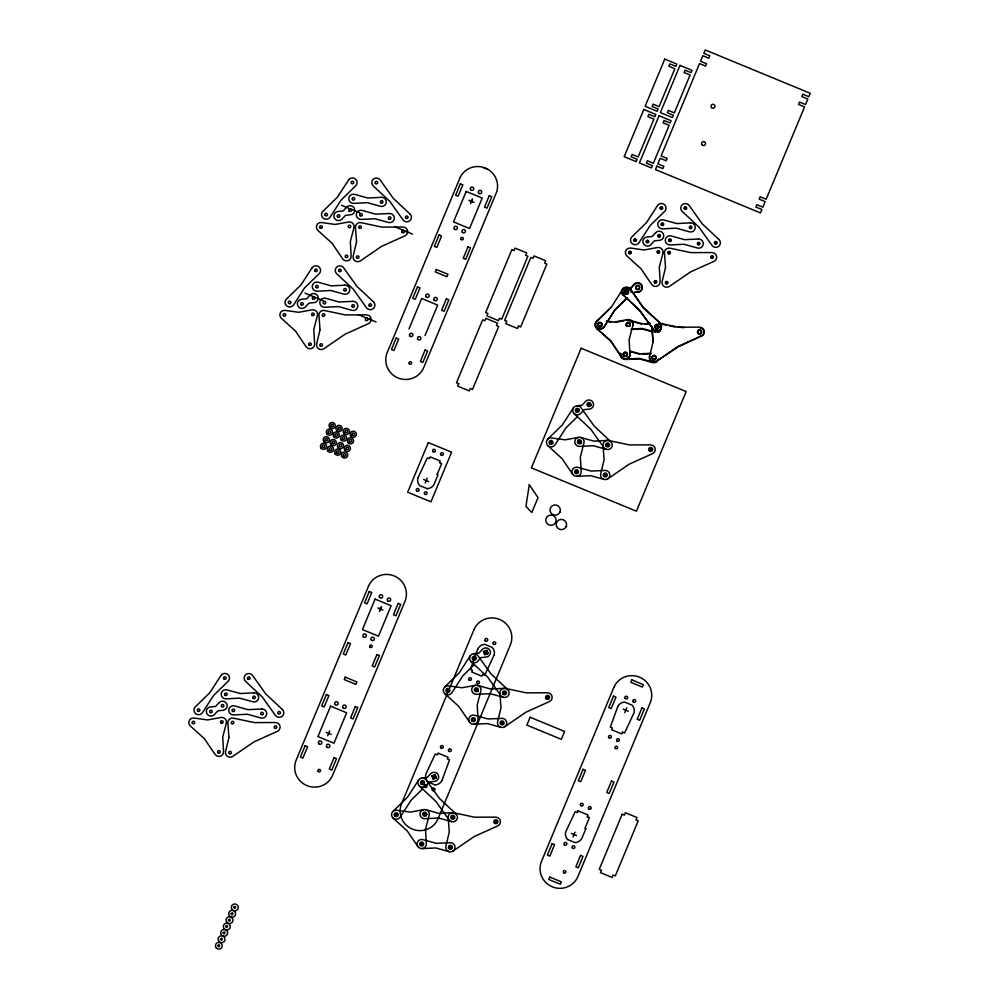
<?xml version="1.0" encoding="UTF-8"?>
<svg xmlns="http://www.w3.org/2000/svg" width="999" height="999" viewBox="0 0 999 999"><rect width="100%" height="100%" fill="white"/><g stroke="black" fill="none" stroke-linecap="round" stroke-linejoin="round"><path stroke-width="1.5" d="M606.58 321.016L614.098 322.09L627.497 319.63A4.645 4.57 17.8 0 1 632.891 325.299L629.12 339.785L629.944 354.27A4.645 4.57 17.8 0 1 624.825 359.028A4.645 4.57 17.8 0 1 620.829 353.234A4.645 4.57 17.8 0 0 625.424 359.503L639.273 358.866L652.647 362.587A4.645 4.57 17.8 0 0 658.403 359.19A4.645 4.57 17.8 0 1 652.747 362.125A4.645 4.57 17.8 0 1 649.487 356.631L653.034 342.045L651.96 327.522L653.034 342.045M611.276 307.192L596.665 321.428L611.276 307.192L622.652 289.373M596.678 328.509L610.938 340.846L621.465 356.993L610.789 341.308L596.678 328.509A4.645 4.57 17.8 0 1 597.802 321.004M597.951 320.542A4.645 4.57 17.8 0 0 596.478 327.697A4.645 4.57 17.8 0 0 603.871 327.185L615.059 309.64L626.535 298.451M603.871 327.185L615.059 309.64M653.096 328.921L639.797 310.951L623.351 294.98A4.645 4.57 17.8 0 1 623.488 288.199A4.645 4.57 17.8 0 1 630.319 289.073L643.468 307.505L660.064 323.014A4.645 4.57 17.8 0 1 659.939 329.795A4.645 4.57 17.8 0 1 653.096 328.921L639.947 310.489L623.351 294.98M630.319 289.073L643.319 307.967L660.064 323.014M634.253 284.191L630.619 288.436L634.253 284.191A4.645 4.57 17.8 0 1 641.833 285.227A4.645 4.57 17.8 0 1 638.224 291.833L632.879 292.819L638.224 291.833M632.891 325.299L632.742 325.761A4.645 4.57 17.8 0 0 626.972 320.179M649.487 356.631L649.637 356.168A4.645 4.57 17.8 0 0 656.83 361.039L678.059 346.491L701.585 335.876A4.645 4.57 17.8 0 0 699.562 327.135L678.321 327.185L660.489 323.401M656.83 361.039L677.909 346.953L701.585 335.876M678.321 327.185L684.24 327.635M408.991 328.933L421.653 298.501L437.687 305.107L425.025 335.552M470.454 203.759L472.477 198.888M417.944 477.934L427.36 457.779L429.445 458.628L430.169 456.88L440.284 461.026L439.548 462.787L441.633 463.661L437.137 474.45M458.691 383.678L457.679 386.126L469.293 390.921L470.304 388.474L472.502 389.423L498.688 326.461L496.478 325.549L497.477 323.152L485.864 318.356L484.84 320.791L482.654 319.842L456.468 382.804L458.678 383.716M425.199 483.029L427.222 478.146M327.66 735.776L329.682 730.906M379.383 611.425L381.406 606.543M518.481 326.049L517.457 328.484L505.844 323.688L506.855 321.253L504.632 320.379L530.819 257.417L533.029 258.329L534.028 255.931L545.641 260.714L544.63 263.162L546.853 264.036L520.666 326.998L518.456 326.086M477.784 649.163L470.404 669.405L472.49 670.267L471.753 672.015L481.843 676.211L482.579 674.45L484.665 675.287L494.093 655.132M433.079 779.27L435.114 774.387M484.802 654.919L486.825 650.037M435.589 778.521L436.151 777.147M487.3 654.158L487.874 652.784M590.421 406.243L590.983 404.87M578.496 440.259L578.683 439.797M425.749 815.409L426.698 814.447M477.472 691.046L478.421 690.097M580.581 443.131L581.53 442.17M442.132 780.144L449.513 759.902L447.427 759.04L448.164 757.292L438.062 753.096L437.337 754.857L435.239 754.02L425.824 774.175A8.192 8.054 17.8 0 0 427.672 781.817L435.102 784.939M617.694 706.88L610.314 727.122L612.399 727.984L611.663 729.745L621.753 733.928L622.489 732.167M577.971 810.838L577.247 812.574L575.149 811.737L565.734 831.892A8.192 8.054 17.8 0 0 567.582 839.535M572.989 836.987L575.024 832.117M624.712 712.637L626.748 707.754M587.35 816.745L588.074 815.009L577.971 810.826M585.814 828.783L582.042 837.861A8.154 8.017 17.8 0 1 575.012 842.594L567.544 839.572M460.402 176.86L387.225 352.535A19.73 19.393 17.8 0 0 398.027 377.959A19.73 19.393 17.8 0 0 423.713 367.582L496.69 191.845A19.705 19.356 17.8 0 0 460.402 176.873M573.389 407.842L562.35 424.925L547.752 439.16M470.279 655.756L459.24 672.839L444.63 687.075M418.556 780.119L407.517 797.202L392.919 811.438M614.922 310.102L627.434 297.902M577.422 416.695L565.996 427.834L554.944 444.917A4.645 4.57 17.8 0 1 547.052 444.755A4.645 4.57 17.8 0 1 550.636 437.862L565.172 439.822L578.571 437.362M474.3 664.622L462.887 675.761L451.835 692.831A4.645 4.57 17.8 0 1 443.943 692.682A4.645 4.57 17.8 0 1 447.527 685.789L462.062 687.749L475.462 685.289M422.589 788.973L411.163 800.112L400.112 817.194A4.645 4.57 17.8 0 1 392.22 817.032A4.645 4.57 17.8 0 1 395.804 810.139L410.339 812.1L423.738 809.64M607.916 478.771L629.133 464.223L652.659 453.608A4.645 4.57 17.8 0 0 650.636 444.867L629.407 444.917L608.603 440.497M504.795 726.685L526.023 712.15L549.55 701.535A4.645 4.57 17.8 0 0 547.527 692.794L526.286 692.844L505.482 688.423M453.084 851.048L474.3 836.5L497.827 825.886A4.645 4.57 17.8 0 0 495.804 817.145L474.575 817.194L453.771 812.774M615.446 322.277L624.375 320.642M628.171 288.236L630.756 287.974M576.798 405.769L581.992 405.257L585.476 401.461A4.645 4.57 17.8 0 1 593.056 402.497A4.645 4.57 17.8 0 1 589.447 409.103L584.253 409.627L580.769 413.424A4.645 4.57 17.8 0 1 573.064 412.125A4.645 4.57 17.8 0 1 577.36 405.756L579.008 406.081A4.645 4.57 17.8 0 1 580.431 406.968L594.255 426.161L610.839 441.67M473.688 653.696L478.871 653.171L482.367 649.387A4.645 4.57 17.8 0 1 489.947 650.424A4.645 4.57 17.8 0 1 486.338 657.03L481.143 657.554L477.659 661.338A4.645 4.57 17.8 0 1 471.091 661.613A4.645 4.57 17.8 0 1 470.754 655.144A4.645 4.57 17.8 0 1 477.322 654.894L491.133 674.075L507.729 689.585M421.965 778.046L427.147 777.534L430.644 773.738A4.645 4.57 17.8 0 1 438.224 774.774A4.645 4.57 17.8 0 1 434.615 781.38L429.42 781.905L425.936 785.701A4.645 4.57 17.8 0 1 419.368 785.976A4.645 4.57 17.8 0 1 419.043 779.495A4.645 4.57 17.8 0 1 425.599 779.245L439.41 798.438L456.006 813.948M590.621 404.445L588.935 404.558L590.047 405.819M581.156 441.758L579.47 441.858L580.956 443.556M487.5 652.372L485.814 652.472L486.938 653.746M478.046 689.672L476.361 689.785L477.847 691.47M435.789 776.722L434.09 776.835L435.214 778.096M426.323 814.035L424.637 814.135L426.123 815.833M650.212 323.439L642.582 323.838L629.47 320.192M644.979 324.163L649.213 323.938M631.93 328.983L642.107 328.446L652.759 331.418M630.931 329.483L641.957 328.908L652.609 331.88M607.367 440.397L593.806 441.108L580.694 437.462M504.258 688.323L490.696 689.035L477.572 685.376M452.535 812.674L438.973 813.386L425.861 809.739M651.148 353.284L639.909 353.796L629.87 350.999M642.357 354.133L650.998 353.733M625.574 359.053L639.41 358.404L652.784 362.137M576.798 476.323L590.646 475.674L604.02 479.408M473.688 724.238L487.524 723.601L500.899 727.322M421.965 848.601L435.814 847.951L449.175 851.685M606.43 321.478L610.951 322.128M660.351 323.863L666.296 325.125M669.255 325.749L675.199 327.01M560.089 511.775A5.207 5.12 17.8 0 0 554.195 505.007A5.207 5.12 17.8 0 0 551.248 513.361A5.207 5.12 17.8 0 0 560.089 511.775L560.539 511.875M566.233 526.436A5.207 5.12 17.8 0 0 560.614 519.443A5.207 5.12 17.8 0 0 557.33 527.672A5.207 5.12 17.8 0 0 566.233 526.436L566.683 526.548M475.249 653.808L475.899 654.008M423.526 778.159L424.175 778.358M630.132 320.879L630.956 321.104M632.592 321.566L635.052 322.24M635.876 322.477L638.336 323.164M639.972 323.614L641.608 324.076M653.583 331.643L655.219 332.105M629.732 351.461L632.23 352.16M633.903 352.635L635.576 353.097M637.25 353.559L639.76 354.258M606.443 449.375L593.331 445.716L579.77 446.428A4.645 4.57 17.8 0 1 574.837 441.633A4.645 4.57 17.8 0 1 580.144 437.337A4.645 4.57 17.8 0 1 583.965 443.032L580.344 457.055L581.168 471.54A4.645 4.57 17.8 0 1 576.298 476.311A4.645 4.57 17.8 0 1 571.952 470.979A4.645 4.57 17.8 0 1 577.759 467.345L591.133 471.066L604.969 470.429A4.645 4.57 17.8 0 1 609.877 475.224A4.645 4.57 17.8 0 1 604.607 479.532A4.645 4.57 17.8 0 1 600.711 473.901L604.108 459.777L603.034 445.254A4.645 4.57 17.8 0 1 608.903 440.571A4.645 4.57 17.8 0 1 611.463 447.639A4.645 4.57 17.8 0 1 603.883 447.577L590.734 429.145L574.138 413.636M503.334 697.302L490.222 693.643L476.648 694.355A4.645 4.57 17.8 0 1 471.715 689.547A4.645 4.57 17.8 0 1 477.023 685.264A4.645 4.57 17.8 0 1 480.856 690.958L477.222 704.969L478.059 719.455A4.645 4.57 17.8 0 1 473.189 724.238A4.645 4.57 17.8 0 1 468.843 718.905A4.645 4.57 17.8 0 1 474.65 715.272L488.024 718.993L501.86 718.356A4.645 4.57 17.8 0 1 506.755 723.151A4.645 4.57 17.8 0 1 501.498 727.447A4.645 4.57 17.8 0 1 497.602 721.827L500.998 707.704L499.925 693.181A4.645 4.57 17.8 0 1 505.794 688.498A4.645 4.57 17.8 0 1 508.354 695.566A4.645 4.57 17.8 0 1 500.761 695.504L487.624 677.06L471.029 661.55M451.61 821.653L438.499 817.994L424.925 818.705A4.645 4.57 17.8 0 1 420.005 813.91A4.645 4.57 17.8 0 1 425.312 809.615A4.645 4.57 17.8 0 1 429.133 815.309L425.512 829.332L426.336 843.818A4.645 4.57 17.8 0 1 421.466 848.588A4.645 4.57 17.8 0 1 417.12 843.256A4.645 4.57 17.8 0 1 422.927 839.622L436.301 843.343L450.137 842.706A4.645 4.57 17.8 0 1 455.044 847.502A4.645 4.57 17.8 0 1 449.775 851.81A4.645 4.57 17.8 0 1 445.879 846.178L449.275 832.055L448.201 817.532A4.645 4.57 17.8 0 1 454.07 812.849A4.645 4.57 17.8 0 1 456.63 819.917A4.645 4.57 17.8 0 1 449.051 819.854L435.901 801.423L419.305 785.913M483.329 167.595L487.062 169.143M555.644 522.477A5.207 5.12 17.8 0 0 550.549 515.097A5.207 5.12 17.8 0 0 546.665 523.064A5.207 5.12 17.8 0 0 555.644 522.477L556.081 522.627M394.655 226.723L412.587 234.128M358.129 314.573L376.061 321.965M468.943 200.287L473.988 202.372M403.621 230.432L406.568 231.643M341.533 205.307L359.74 212.824M367.095 318.269L370.03 319.48M304.995 293.144L323.214 300.662M437.15 474.463L438.012 474.812L434.24 483.903A8.154 8.017 17.8 0 1 427.21 488.636M423.688 479.545L428.733 481.63M427.21 488.686L419.755 485.614A8.192 8.054 17.8 0 1 417.882 477.909M492.282 647.452L484.815 644.367A8.154 8.017 17.8 0 0 477.722 649.138M377.872 607.941L382.917 610.027M483.291 651.435L488.336 653.521M623.201 709.153L628.246 711.238M622.502 732.155L624.575 733.016L634.003 712.849A8.192 8.054 17.8 0 0 632.155 705.207L624.725 702.097A8.154 8.017 17.8 0 0 617.632 706.855M587.337 816.757L589.422 817.619L584.939 828.421L585.814 828.783M326.149 732.292L331.193 734.377M431.568 775.786L436.625 777.871M571.478 833.516L576.535 835.589M547.902 445.779L562.012 458.578L572.689 474.275M444.792 693.706L458.903 706.505L469.58 722.19M393.069 818.056L407.18 830.856L417.857 846.553M590.471 404.782L590.846 405.207A1.998 1.961 17.8 0 1 587.449 405.844A1.998 1.961 17.8 0 1 588.523 402.622A1.998 1.961 17.8 0 1 590.821 405.182M477.897 690.022L478.271 690.446A1.998 1.961 17.8 0 1 474.875 691.083A1.998 1.961 17.8 0 1 475.949 687.861A1.998 1.961 17.8 0 1 478.246 690.421M435.639 777.06L436.014 777.484A1.998 1.961 17.8 0 1 432.617 778.121A1.998 1.961 17.8 0 1 433.691 774.912A1.998 1.961 17.8 0 1 435.989 777.459M426.186 814.372L426.548 814.797A1.998 1.961 17.8 0 1 423.151 815.434A1.998 1.961 17.8 0 1 424.225 812.212A1.998 1.961 17.8 0 1 426.536 814.772M492.245 647.489A8.192 8.054 17.8 0 1 494.143 655.157M442.195 780.169A8.154 8.017 17.8 0 1 435.102 784.877M621.628 293.132A4.645 4.57 17.8 0 1 630.182 290.209M624.363 293.231A1.998 1.961 17.8 0 1 625.411 290.796A1.998 1.961 17.8 0 1 627.971 291.646A1.998 1.961 17.8 0 1 627.372 294.218M625.162 294.23A1.998 1.961 17.8 0 1 624.862 293.993M621.453 293.281A4.645 4.57 17.8 0 1 623.988 288.961M624.1 293.219A1.998 1.961 17.8 0 1 626.111 291.096A1.998 1.961 17.8 0 1 628.071 293.294M658.728 322.665A4.645 4.57 17.8 0 1 659.465 330.507A4.645 4.57 17.8 0 1 652.135 327.322M654.832 326.186A1.998 1.961 17.8 0 1 657.904 325.199A1.998 1.961 17.8 0 1 657.891 328.384A1.998 1.961 17.8 0 1 654.832 327.335M660.839 325.449A4.645 4.57 17.8 0 1 657.504 331.743A4.645 4.57 17.8 0 1 651.947 327.135M657.879 328.758A1.998 1.961 17.8 0 1 656.967 329.183M656.268 329.183A1.998 1.961 17.8 0 1 655.831 329.058M623.214 295.442A4.645 4.57 17.8 0 1 624.537 287.912A4.645 4.57 17.8 0 1 631.031 292.17M604.02 326.723A4.645 4.57 17.8 0 1 597.202 327.772A4.645 4.57 17.8 0 1 596.815 320.966M634.103 284.653A4.645 4.57 17.8 0 1 641.683 285.689A4.645 4.57 17.8 0 1 638.074 292.295M621.303 293.344A4.645 4.57 17.8 0 1 622.752 290.16M623.963 293.281A1.998 1.961 17.8 0 1 627.847 292.969M635.651 288.286A1.998 1.961 17.8 0 1 637.812 285.801A1.998 1.961 17.8 0 1 639.26 288.773A1.998 1.961 17.8 0 1 635.913 288.836M657.467 332.168A4.645 4.57 17.8 0 0 660.851 329.158A4.645 4.57 17.8 0 1 658.503 332.205M651.81 327.984A4.645 4.57 17.8 0 1 651.847 326.973M699.75 327.61A4.645 4.57 17.8 0 1 701.435 336.338M658.391 328.122A1.998 1.961 17.8 0 0 654.869 326.473A1.998 1.961 17.8 0 1 657.529 325.537A1.998 1.961 17.8 0 1 658.316 328.234A1.998 1.961 17.8 0 0 654.857 326.785M654.782 359.553A1.998 1.961 17.8 0 1 652.022 357.729A1.998 1.961 17.8 0 1 654.745 355.906A1.998 1.961 17.8 0 1 655.444 359.103M627.01 326.124A1.998 1.961 17.8 0 1 626.81 323.214A1.998 1.961 17.8 0 1 629.757 323.339A1.998 1.961 17.8 0 1 629.37 326.223M597.902 324.563A1.998 1.961 17.8 0 1 600.636 323.376A1.998 1.961 17.8 0 1 601.473 326.236M600.936 326.785A1.998 1.961 17.8 0 1 598.888 326.885M598.164 326.248A1.998 1.961 17.8 0 1 597.902 325.699M624.238 356.119A1.998 1.961 17.8 0 1 623.788 353.196A1.998 1.961 17.8 0 1 626.785 353.171A1.998 1.961 17.8 0 1 626.448 356.106M630.094 353.808A4.645 4.57 17.8 0 1 621.615 356.543M658.441 324.126A4.645 4.57 17.8 0 1 658.878 324.388M626.46 326.149A1.998 1.961 17.8 0 1 626.76 323.589A1.998 1.961 17.8 0 1 629.382 323.564A1.998 1.961 17.8 0 1 629.77 326.124M652.11 359.116A1.998 1.961 17.8 0 1 653.833 356.231A1.998 1.961 17.8 0 1 655.631 359.116M654.82 359.915A1.998 1.961 17.8 0 1 652.784 359.827M623.651 356.193A1.998 1.961 17.8 0 1 623.776 353.521A1.998 1.961 17.8 0 1 626.498 353.484A1.998 1.961 17.8 0 1 626.735 356.168M470.467 201.236C472.09 204.72 473.214 198.302 470.479 201.136M217.807 945.591C219.605 949.362 220.567 942.407 217.807 945.591M220.467 939.135C222.24 943.006 223.364 935.863 220.467 939.135M223.114 932.766C224.85 936.637 226.124 929.47 223.114 932.766M225.762 926.385C227.522 930.269 228.746 923.076 225.762 926.385M228.421 920.017C230.245 923.875 231.293 916.707 228.421 920.017M231.069 913.635C232.792 917.457 234.078 910.526 231.081 913.536M233.716 907.267C235.414 911.1 236.738 904.12 233.741 907.167M379.408 608.878C381.418 612.312 381.693 605.744 379.408 608.878M395.204 814.597C397.265 818.044 397.577 811.263 395.204 814.597M421.491 782.492C423.276 785.926 424.275 779.395 421.503 782.429M420.716 843.918C423.064 847.214 422.614 840.833 420.741 843.78M423.651 814.035C425.736 817.444 425.836 810.901 423.651 813.96M433.104 776.722C435.102 780.182 435.414 773.488 433.116 776.648M446.928 690.234C448.976 693.668 449.263 687.037 446.94 690.172M449.413 847.164C451.223 850.673 451.998 843.968 449.425 847.102M451.848 817.145C454.07 820.529 453.883 813.91 451.848 817.145M473.214 658.141C475.474 661.463 475.312 654.907 473.226 658.066M472.427 719.555C474.6 722.964 474.612 716.333 472.427 719.555M475.362 689.672C477.41 693.106 477.634 686.563 475.374 689.61M484.827 652.372C486.738 655.806 487.337 649.238 484.84 652.297M501.136 722.814C503.221 726.298 503.321 719.467 501.136 722.814M494.867 821.615C497.202 824.987 496.765 818.293 494.867 821.615M503.558 692.782C505.432 696.253 506.056 689.647 503.571 692.719M550.037 442.32C552.085 445.766 552.347 439.073 550.037 442.32M546.59 697.252C548.826 700.649 548.638 694.03 546.59 697.252M576.323 410.214C578.309 413.673 578.671 407.043 576.336 410.152M575.549 471.64C577.809 475 577.647 468.419 575.549 471.64M578.483 441.758C580.232 445.229 581.118 438.736 578.483 441.683M587.936 404.445C589.872 407.917 590.297 401.298 587.949 404.37M604.245 474.887C606.156 478.321 606.755 471.765 604.258 474.825M606.68 444.855C608.603 448.289 609.278 441.67 606.68 444.792M628.995 252.472C630.931 255.869 631.418 249.463 629.02 252.335M634.165 240.047C636.226 243.456 636.388 236.963 634.165 240.047M646.515 241.433C648.701 244.88 648.663 238.112 646.515 241.433M654.507 281.793C656.368 285.252 656.992 278.659 654.52 281.718M658.141 235.664C660.327 239.061 660.252 232.405 658.141 235.664M657.442 251.91C659.652 255.307 659.502 248.651 657.442 251.91M660.451 207.942C662.449 211.376 662.787 204.783 660.464 207.879M661.45 224.201C663.573 227.622 663.598 221.029 661.45 224.201M649.7 449.338C651.96 452.759 651.573 446.091 649.7 449.338M665.659 282.58C667.794 286.001 667.819 279.408 665.659 282.58M668.094 252.56C670.192 255.981 670.292 249.438 668.106 252.485M668.968 240.247C671.128 243.644 671.141 236.963 668.98 240.172M684.415 208.029C686.301 211.476 686.875 204.982 684.415 208.029M689.647 227.31C691.445 230.819 692.232 224.113 689.647 227.248M697.664 243.494C699.462 246.953 700.336 240.459 697.677 243.431M711.126 257.03C712.774 260.539 713.91 253.983 711.126 257.03M714.772 242.67C716.633 246.141 717.419 239.423 714.772 242.67M529.283 484.727L525.911 506.393L531.818 512.524L538.036 497.564L529.283 484.727M320.017 329.782L316.621 343.906A4.645 4.57 17.8 0 0 323.813 348.776L345.042 334.228L368.569 323.614A4.645 4.57 17.8 0 0 366.546 314.872L345.304 314.922L324.5 310.502A4.645 4.57 17.8 0 0 318.943 315.259L320.017 329.782M228.946 737.437L225.549 751.56A4.645 4.57 17.8 0 0 232.742 756.43L253.971 741.882L277.497 731.268A4.645 4.57 17.8 0 0 275.474 722.527L254.233 722.577L233.429 718.156A4.645 4.57 17.8 0 0 227.872 722.914L228.946 737.437M356.543 241.945L353.159 256.069A4.645 4.57 17.8 0 0 360.352 260.926L381.568 246.378L405.094 235.776A4.645 4.57 17.8 0 0 403.072 227.035L381.843 227.085L361.039 222.665A4.645 4.57 17.8 0 0 355.469 227.422L356.543 241.945M665.521 267.47L662.137 281.593A4.645 4.57 17.8 0 0 669.33 286.463L690.546 271.915L714.085 261.301A4.645 4.57 17.8 0 0 712.05 252.56L690.821 252.61L670.017 248.189A4.645 4.57 17.8 0 0 664.46 252.947L665.521 267.47M317.42 315.497L313.786 329.52L314.623 344.006A4.645 4.57 17.8 0 1 306.131 346.74L295.454 331.044L281.343 318.244A4.645 4.57 17.8 0 1 285.09 310.364L298.626 312.287L312.025 309.827A4.645 4.57 17.8 0 1 317.42 315.497M353.946 227.66L350.324 241.671L351.149 256.156A4.645 4.57 17.8 0 1 342.669 258.891L331.993 243.194L317.882 230.407A4.645 4.57 17.8 0 1 321.628 222.515L335.152 224.45L348.551 221.99A4.645 4.57 17.8 0 1 353.946 227.66M226.348 723.164L222.715 737.175L223.551 751.66A4.645 4.57 17.8 0 1 215.06 754.395L204.395 738.698L190.285 725.898A4.645 4.57 17.8 0 1 194.018 718.019L207.555 719.942L220.954 717.482A4.645 4.57 17.8 0 1 226.348 723.164M662.924 253.184L659.303 267.208L660.127 281.693A4.645 4.57 17.8 0 1 651.648 284.428L640.971 268.731L626.86 255.931A4.645 4.57 17.8 0 1 630.606 248.052L644.143 249.975L657.529 247.515A4.645 4.57 17.8 0 1 662.924 253.184M396.203 338.062L391.458 349.475L393.943 350.499L398.688 339.086L396.203 338.062M417.482 286.913L412.737 298.314L415.222 299.338L419.967 287.937L417.482 286.913M439.085 234.965L434.34 246.366L436.825 247.39L441.57 235.989L439.085 234.965M460.364 183.804L455.619 195.205L458.104 196.229L462.849 184.827L460.364 183.804M466.171 191.458L453.509 221.903L469.555 228.509L482.205 198.077L466.171 191.458M436.326 269.505L435.314 271.94L446.928 276.735L447.939 274.3L436.326 269.505M425.112 349.987L420.367 361.401L422.852 362.425L427.597 351.011L425.112 349.987M446.391 298.826L441.645 310.239L444.13 311.263L448.876 299.862L446.391 298.826M467.994 246.89L463.249 258.291L465.734 259.315L470.479 247.914L467.994 246.89M489.273 195.729L484.527 207.13L487.012 208.154L491.758 196.753L489.273 195.729M368.469 586.313L296.154 760.189A19.743 19.393 17.8 0 0 306.955 785.626A19.743 19.393 17.8 0 0 332.642 775.236L404.957 601.373A19.743 19.393 17.8 0 0 394.168 575.936A19.743 19.393 17.8 0 0 368.469 586.313M428.309 442.582L407.667 492.22L430.956 501.823L451.598 452.185L428.309 442.582M305.132 745.729L300.387 757.13L302.872 758.154L307.617 746.753L305.132 745.729M326.411 694.567L321.666 705.968L324.151 706.992L328.896 695.591L326.411 694.567M348.014 642.619L343.269 654.02L345.754 655.044L350.499 643.643L348.014 642.619M369.293 591.458L364.548 602.872L367.033 603.896L371.778 592.482L369.293 591.458M511.875 249.6L485.689 312.562L487.887 313.474L486.888 315.871L498.513 320.667L499.525 318.231L501.723 319.18L527.909 256.219L525.699 255.307L526.698 252.897L515.072 248.114L514.06 250.549L511.875 249.6M330.582 706.156L317.932 736.6L333.966 743.206L346.616 712.774L330.582 706.156M375.1 599.113L362.45 629.557L378.484 636.176L391.146 605.731L375.1 599.113M345.254 677.16L344.243 679.595L355.856 684.39L356.88 681.955L345.254 677.16M334.041 757.642L329.295 769.055L331.78 770.079L336.526 758.678L334.041 757.642M355.319 706.493L350.574 717.894L353.059 718.918L357.804 707.517L355.319 706.493M376.923 654.545L372.177 665.946L374.662 666.97L379.408 655.569L376.923 654.545M398.201 603.384L393.456 614.785L395.941 615.821L400.686 604.407L398.201 603.384M643.818 109.465L624.188 156.681L636.213 161.638L637.175 159.328L631.156 156.843L632.142 154.483L638.161 156.968L653.908 119.106L647.889 116.621L648.875 114.261L654.882 116.746L655.844 114.423L643.818 109.465M664.772 59.091L645.129 106.306L657.155 111.276L658.129 108.953L652.11 106.468L653.096 104.108L659.103 106.593L674.849 68.731L668.843 66.246L669.817 63.886L675.836 66.371L676.798 64.048L664.772 59.091M659.053 115.747L639.41 162.962L651.448 167.932L652.409 165.609L646.39 163.124L647.377 160.764L653.383 163.249L669.13 125.387L663.124 122.902L664.11 120.542L670.117 123.027L671.078 120.704L659.053 115.747M680.007 65.372L660.364 112.6L672.389 117.557L673.351 115.235L667.344 112.762L668.331 110.39L674.337 112.875L690.084 75.012L684.078 72.54L685.052 70.167L691.071 72.652L692.032 70.33L680.007 65.372M581.143 348.239L531.393 467.882L636.413 511.213L686.176 391.571L581.143 348.239M656.867 166.171L655.456 169.58L760.476 212.912L761.9 209.503L755.881 207.03L756.867 204.67L762.874 207.143L765.172 201.623L759.165 199.138L760.152 196.778L766.158 199.263L804.557 106.93L798.538 104.458L799.525 102.098L805.544 104.57L807.841 99.051L801.822 96.566L802.809 94.206L808.815 96.691L810.239 93.282L705.207 49.95L703.796 53.359L709.802 55.832L708.815 58.204L702.809 55.719L700.511 61.239L706.518 63.724L705.544 66.084L699.525 63.599L661.126 155.931L667.145 158.404L666.158 160.764L660.152 158.292L657.854 163.811L663.86 166.296L662.886 168.656L656.867 166.171M473.901 629.807L401.586 803.683A19.743 19.393 17.8 0 0 412.375 829.12A19.743 19.393 17.8 0 0 438.062 818.73L510.377 644.867A19.743 19.393 17.8 0 0 499.587 619.43A19.743 19.393 17.8 0 0 473.901 629.807M530.132 717.245L526.848 725.112L561.326 739.335L564.597 731.468L530.132 717.245M613.811 687.524L541.495 861.4A19.743 19.393 17.8 0 0 552.285 886.837A19.743 19.393 17.8 0 0 577.971 876.448L650.287 702.584A19.743 19.393 17.8 0 0 639.497 677.147A19.743 19.393 17.8 0 0 613.811 687.524M552.122 843.68L547.377 855.094L549.825 856.106L554.57 844.692L552.122 843.68M583.054 769.33L578.309 780.743L580.744 781.742L585.489 770.341L583.054 769.33M613.486 696.141L608.741 707.542L611.188 708.553L615.933 697.14L613.486 696.141M549.775 877.072L548.776 879.482L560.389 884.265L561.388 881.867L549.775 877.072M631.793 679.869L630.794 682.28L642.407 687.062L643.406 684.665L631.793 679.869M580.581 855.431L575.836 866.832L578.284 867.844L583.029 856.43L580.581 855.431M611.5 781.068L606.755 792.482L609.203 793.493L613.948 782.08L611.5 781.068M641.945 707.879L637.2 719.28L639.647 720.291L644.392 708.89L641.945 707.879M622.165 814.235L599.25 869.33L601.46 870.241L600.461 872.639L612.075 877.434L613.074 875.024L615.284 875.936L638.199 820.841L635.988 819.942L636.987 817.532L625.374 812.736L624.375 815.147L622.165 814.235M348.539 180.032L337.5 197.115L322.889 211.351A4.645 4.57 17.8 0 0 323.276 218.169A4.645 4.57 17.8 0 0 330.095 217.108L341.146 200.025L355.744 185.789A4.645 4.57 17.8 0 0 355.369 178.983A4.645 4.57 17.8 0 0 348.539 180.032M312.013 267.882L300.961 284.952L286.363 299.188A4.645 4.57 17.8 0 0 286.738 306.006A4.645 4.57 17.8 0 0 293.569 304.957L304.608 287.874L319.205 273.639A4.645 4.57 17.8 0 0 318.831 266.82A4.645 4.57 17.8 0 0 312.013 267.882M220.941 675.536L209.89 692.619L195.292 706.855A4.645 4.57 17.8 0 0 195.667 713.661A4.645 4.57 17.8 0 0 202.497 712.612L213.536 695.529L228.134 681.293A4.645 4.57 17.8 0 0 227.76 674.475A4.645 4.57 17.8 0 0 220.941 675.536M657.517 205.569L646.478 222.64L631.88 236.875A4.645 4.57 17.8 0 0 632.255 243.694A4.645 4.57 17.8 0 0 639.073 242.645L650.124 225.562L664.722 211.326A4.645 4.57 17.8 0 0 664.347 204.508A4.645 4.57 17.8 0 0 657.517 205.569M346.653 207.193L343.206 210.939L338.012 211.463A4.645 4.57 17.8 0 0 334.403 218.069A4.645 4.57 17.8 0 0 341.983 219.106L345.479 215.322L350.661 214.797A4.645 4.57 17.8 0 0 354.27 208.192A4.645 4.57 17.8 0 0 346.69 207.143L346.69 207.143M310.127 295.03L306.668 298.788L301.486 299.3A4.645 4.57 17.8 0 0 297.877 305.906A4.645 4.57 17.8 0 0 305.444 306.955L308.941 303.159L314.136 302.635A4.645 4.57 17.8 0 0 317.744 296.029A4.645 4.57 17.8 0 0 310.165 294.992L310.165 294.992M219.093 702.647L215.597 706.443L210.414 706.967A4.645 4.57 17.8 0 0 206.805 713.561A4.645 4.57 17.8 0 0 214.385 714.61L217.869 710.813L223.064 710.289A4.645 4.57 17.8 0 0 226.673 703.696A4.645 4.57 17.8 0 0 219.093 702.647M655.681 232.68L652.185 236.476L646.99 236.988A4.645 4.57 17.8 0 0 643.381 243.594A4.645 4.57 17.8 0 0 650.961 244.643L654.457 240.846L659.64 240.322A4.645 4.57 17.8 0 0 663.261 233.716A4.645 4.57 17.8 0 0 655.681 232.68M381.356 197.315L367.794 198.027L354.67 194.38A4.645 4.57 17.8 0 0 348.838 198.277A4.645 4.57 17.8 0 0 353.746 203.359L367.32 202.647L380.432 206.293A4.645 4.57 17.8 0 0 386.276 202.397A4.645 4.57 17.8 0 0 381.356 197.327M344.83 285.165L331.256 285.876L318.144 282.218A4.645 4.57 17.8 0 0 312.3 286.114A4.645 4.57 17.8 0 0 317.22 291.196L330.781 290.484L343.893 294.131A4.645 4.57 17.8 0 0 349.737 290.247A4.645 4.57 17.8 0 0 344.83 285.165M690.334 222.852L676.773 223.564L663.661 219.905A4.645 4.57 17.8 0 0 657.817 223.801A4.645 4.57 17.8 0 0 662.724 228.883L676.298 228.172L689.41 231.818A4.645 4.57 17.8 0 0 695.254 227.934A4.645 4.57 17.8 0 0 690.334 222.852M253.758 692.819L240.185 693.531L227.073 689.884A4.645 4.57 17.8 0 0 221.229 693.768A4.645 4.57 17.8 0 0 226.149 698.85L239.71 698.139L252.834 701.798A4.645 4.57 17.8 0 0 258.666 697.901A4.645 4.57 17.8 0 0 253.758 692.819M389.41 213.511L375.574 214.148L362.2 210.427A4.645 4.57 17.8 0 0 356.356 214.298A4.645 4.57 17.8 0 0 361.238 219.393L375.075 218.756L388.449 222.477A4.645 4.57 17.8 0 0 394.293 218.606A4.645 4.57 17.8 0 0 389.41 213.511M698.388 239.036L684.552 239.685L671.178 235.951A4.645 4.57 17.8 0 0 665.334 239.835A4.645 4.57 17.8 0 0 670.217 244.93L684.065 244.28L697.439 248.014A4.645 4.57 17.8 0 0 703.271 244.131A4.645 4.57 17.8 0 0 698.388 239.036M352.872 301.348L339.036 301.998L325.662 298.264A4.645 4.57 17.8 0 0 319.83 302.148A4.645 4.57 17.8 0 0 324.712 307.242L338.549 306.593L351.923 310.327A4.645 4.57 17.8 0 0 357.754 306.443A4.645 4.57 17.8 0 0 352.872 301.348M261.8 709.003L247.964 709.652L234.59 705.918A4.645 4.57 17.8 0 0 228.759 709.802A4.645 4.57 17.8 0 0 233.641 714.897L247.477 714.26L260.851 717.981A4.645 4.57 17.8 0 0 266.683 714.098A4.645 4.57 17.8 0 0 261.8 709.003M718.93 239.473L702.347 223.963L689.198 205.532A4.645 4.57 17.8 0 0 682.354 204.658A4.645 4.57 17.8 0 0 682.23 211.438L698.825 226.948L711.975 245.392A4.645 4.57 17.8 0 0 718.805 246.266A4.645 4.57 17.8 0 0 718.93 239.473M409.952 213.948L393.356 198.439L380.219 180.007A4.645 4.57 17.8 0 0 373.376 179.133A4.645 4.57 17.8 0 0 373.251 185.914L389.847 201.423L402.984 219.855A4.645 4.57 17.8 0 0 409.827 220.729A4.645 4.57 17.8 0 0 409.952 213.948M373.426 301.785L356.83 286.276L343.681 267.844A4.645 4.57 17.8 0 0 336.838 266.97A4.645 4.57 17.8 0 0 336.713 273.751L353.309 289.26L366.458 307.704A4.645 4.57 17.8 0 0 373.289 308.579A4.645 4.57 17.8 0 0 373.426 301.785M282.355 709.452L265.759 693.943L252.61 675.499A4.645 4.57 17.8 0 0 245.779 674.625A4.645 4.57 17.8 0 0 245.642 681.418L262.238 696.927L275.387 715.359A4.645 4.57 17.8 0 0 282.23 716.233A4.645 4.57 17.8 0 0 282.355 709.452M563.586 872.701A1.299 1.274 17.8 0 0 565.784 872.277A1.299 1.274 17.8 0 0 564.285 870.604A1.299 1.274 17.8 0 0 563.586 872.701M615.297 748.351A1.299 1.274 17.8 0 0 617.507 747.914A1.299 1.274 17.8 0 0 615.996 746.253A1.299 1.274 17.8 0 0 615.297 748.351M625.137 698.438A1.411 1.386 17.8 0 0 627.559 698.139A1.411 1.386 17.8 0 0 626.061 696.216A1.411 1.386 17.8 0 0 625.137 698.438M616.858 740.946A1.411 1.386 17.8 0 0 619.28 740.634A1.411 1.386 17.8 0 0 617.782 738.723A1.411 1.386 17.8 0 0 616.858 740.946M608.841 737.637A1.411 1.386 17.8 0 0 611.263 737.337A1.411 1.386 17.8 0 0 609.765 735.414A1.411 1.386 17.8 0 0 608.841 737.637M633.154 701.748A1.411 1.386 17.8 0 0 635.576 701.448A1.411 1.386 17.8 0 0 634.078 699.525A1.411 1.386 17.8 0 0 633.154 701.748M564.348 844.679A1.411 1.386 17.8 0 0 566.77 844.38A1.411 1.386 17.8 0 0 565.272 842.469A1.411 1.386 17.8 0 0 564.348 844.679M588.673 808.803A1.411 1.386 17.8 0 0 591.083 808.491A1.411 1.386 17.8 0 0 589.597 806.58A1.411 1.386 17.8 0 0 588.673 808.803M580.656 805.494A1.411 1.386 17.8 0 0 583.066 805.182A1.411 1.386 17.8 0 0 581.568 803.271A1.411 1.386 17.8 0 0 580.656 805.494M572.365 847.989A1.411 1.386 17.8 0 0 574.787 847.689A1.411 1.386 17.8 0 0 573.289 845.766A1.411 1.386 17.8 0 0 572.365 847.989M485.227 640.721A1.411 1.386 17.8 0 0 487.649 640.409A1.411 1.386 17.8 0 0 486.151 638.498A1.411 1.386 17.8 0 0 485.227 640.721M476.948 683.216A1.411 1.386 17.8 0 0 479.37 682.916A1.411 1.386 17.8 0 0 477.872 680.993A1.411 1.386 17.8 0 0 476.948 683.216M468.931 679.907A1.411 1.386 17.8 0 0 471.353 679.607A1.411 1.386 17.8 0 0 469.855 677.697A1.411 1.386 17.8 0 0 468.931 679.907M493.244 644.03A1.411 1.386 17.8 0 0 495.666 643.718A1.411 1.386 17.8 0 0 494.168 641.808A1.411 1.386 17.8 0 0 493.244 644.03M424.438 786.962A1.411 1.386 17.8 0 0 426.86 786.663A1.411 1.386 17.8 0 0 425.362 784.739A1.411 1.386 17.8 0 0 424.438 786.962M448.751 751.073A1.411 1.386 17.8 0 0 451.173 750.773A1.411 1.386 17.8 0 0 449.675 748.85A1.411 1.386 17.8 0 0 448.751 751.073M440.734 747.764A1.411 1.386 17.8 0 0 443.156 747.464A1.411 1.386 17.8 0 0 441.658 745.554A1.411 1.386 17.8 0 0 440.734 747.764M432.455 790.271A1.411 1.386 17.8 0 0 434.877 789.972A1.411 1.386 17.8 0 0 433.379 788.049A1.411 1.386 17.8 0 0 432.455 790.271M416.558 490.721A1.411 1.386 17.8 0 0 418.968 490.422A1.411 1.386 17.8 0 0 417.47 488.499A1.411 1.386 17.8 0 0 416.558 490.721M440.871 454.832A1.411 1.386 17.8 0 0 443.294 454.533A1.411 1.386 17.8 0 0 441.795 452.609A1.411 1.386 17.8 0 0 440.871 454.832M432.854 451.523A1.411 1.386 17.8 0 0 435.277 451.223A1.411 1.386 17.8 0 0 433.778 449.3A1.411 1.386 17.8 0 0 432.854 451.523M424.575 494.03A1.411 1.386 17.8 0 0 426.985 493.731A1.411 1.386 17.8 0 0 425.499 491.808A1.411 1.386 17.8 0 0 424.575 494.03M288.611 303.234A1.299 1.274 17.8 0 0 290.846 302.959A1.299 1.274 17.8 0 0 289.46 301.198A1.299 1.274 17.8 0 0 288.611 303.234M314.897 271.141A1.299 1.274 17.8 0 0 317.133 270.866A1.299 1.274 17.8 0 0 315.746 269.093A1.299 1.274 17.8 0 0 314.897 271.141M315.896 287.4A1.299 1.274 17.8 0 0 318.132 287.125A1.299 1.274 17.8 0 0 316.745 285.352A1.299 1.274 17.8 0 0 315.896 287.4M344.093 290.509A1.299 1.274 17.8 0 0 346.316 290.234A1.299 1.274 17.8 0 0 344.942 288.461A1.299 1.274 17.8 0 0 344.093 290.509M338.861 271.228A1.299 1.274 17.8 0 0 341.096 270.941A1.299 1.274 17.8 0 0 339.722 269.181A1.299 1.274 17.8 0 0 338.861 271.228M369.218 305.869A1.299 1.274 17.8 0 0 371.453 305.594A1.299 1.274 17.8 0 0 370.067 303.821A1.299 1.274 17.8 0 0 369.218 305.869M352.11 306.693A1.299 1.274 17.8 0 0 354.345 306.418A1.299 1.274 17.8 0 0 352.959 304.645A1.299 1.274 17.8 0 0 352.11 306.693M323.414 303.446A1.299 1.274 17.8 0 0 325.649 303.159A1.299 1.274 17.8 0 0 324.263 301.398A1.299 1.274 17.8 0 0 323.414 303.446M312.587 298.863A1.299 1.274 17.8 0 0 314.81 298.576A1.299 1.274 17.8 0 0 313.436 296.815A1.299 1.274 17.8 0 0 312.587 298.863M300.974 304.633A1.299 1.274 17.8 0 0 303.197 304.358A1.299 1.274 17.8 0 0 301.823 302.585A1.299 1.274 17.8 0 0 300.974 304.633M311.888 315.097A1.299 1.274 17.8 0 0 314.123 314.822A1.299 1.274 17.8 0 0 312.737 313.062A1.299 1.274 17.8 0 0 311.888 315.097M308.953 344.992A1.299 1.274 17.8 0 0 311.188 344.705A1.299 1.274 17.8 0 0 309.802 342.944A1.299 1.274 17.8 0 0 308.953 344.992M320.117 345.779A1.299 1.274 17.8 0 0 322.34 345.504A1.299 1.274 17.8 0 0 320.966 343.731A1.299 1.274 17.8 0 0 320.117 345.779M322.54 315.746A1.299 1.274 17.8 0 0 324.775 315.472A1.299 1.274 17.8 0 0 323.389 313.711A1.299 1.274 17.8 0 0 322.54 315.746M365.572 320.217A1.299 1.274 17.8 0 0 367.807 319.942A1.299 1.274 17.8 0 0 366.421 318.182A1.299 1.274 17.8 0 0 365.572 320.217M283.441 315.659A1.299 1.274 17.8 0 0 285.677 315.384A1.299 1.274 17.8 0 0 284.303 313.624A1.299 1.274 17.8 0 0 283.441 315.659M478.658 193.069A1.736 1.711 17.8 0 0 481.63 192.707A1.736 1.711 17.8 0 0 479.782 190.347A1.736 1.711 17.8 0 0 478.658 193.069M470.641 189.76A1.736 1.711 17.8 0 0 473.613 189.398A1.736 1.711 17.8 0 0 471.765 187.038A1.736 1.711 17.8 0 0 470.641 189.76M462.35 232.268A1.736 1.711 17.8 0 0 465.322 231.893A1.736 1.711 17.8 0 0 463.486 229.545A1.736 1.711 17.8 0 0 462.35 232.268M454.333 228.958A1.736 1.711 17.8 0 0 457.305 228.584A1.736 1.711 17.8 0 0 455.469 226.236A1.736 1.711 17.8 0 0 454.333 228.958M434.14 300.112A1.736 1.711 17.8 0 0 437.112 299.737A1.736 1.711 17.8 0 0 435.264 297.39A1.736 1.711 17.8 0 0 434.14 300.112M426.111 296.803A1.736 1.711 17.8 0 0 429.095 296.428A1.736 1.711 17.8 0 0 427.247 294.081A1.736 1.711 17.8 0 0 426.111 296.803M417.832 339.31A1.736 1.711 17.8 0 0 420.804 338.936A1.736 1.711 17.8 0 0 418.968 336.576A1.736 1.711 17.8 0 0 417.832 339.31M409.815 336.001A1.736 1.711 17.8 0 0 412.787 335.627A1.736 1.711 17.8 0 0 410.951 333.279A1.736 1.711 17.8 0 0 409.815 336.001M460.976 239.41A1.299 1.274 17.8 0 0 463.211 239.136A1.299 1.274 17.8 0 0 461.825 237.362A1.299 1.274 17.8 0 0 460.976 239.41M409.253 363.761A1.299 1.274 17.8 0 0 411.488 363.486A1.299 1.274 17.8 0 0 410.102 361.725A1.299 1.274 17.8 0 0 409.253 363.761M325.15 215.397A1.299 1.274 17.8 0 0 327.372 215.122A1.299 1.274 17.8 0 0 325.999 213.349A1.299 1.274 17.8 0 0 325.15 215.397M351.436 183.292A1.299 1.274 17.8 0 0 353.671 183.017A1.299 1.274 17.8 0 0 352.285 181.256A1.299 1.274 17.8 0 0 351.436 183.292M352.435 199.563A1.299 1.274 17.8 0 0 354.657 199.276A1.299 1.274 17.8 0 0 353.284 197.515A1.299 1.274 17.8 0 0 352.435 199.563M380.631 202.66A1.299 1.274 17.8 0 0 382.854 202.385A1.299 1.274 17.8 0 0 381.481 200.624A1.299 1.274 17.8 0 0 380.631 202.66M375.399 183.379A1.299 1.274 17.8 0 0 377.634 183.104A1.299 1.274 17.8 0 0 376.248 181.343A1.299 1.274 17.8 0 0 375.399 183.379M405.756 218.032A1.299 1.274 17.8 0 0 407.979 217.745A1.299 1.274 17.8 0 0 406.605 215.984A1.299 1.274 17.8 0 0 405.756 218.032M388.648 218.856A1.299 1.274 17.8 0 0 390.871 218.581A1.299 1.274 17.8 0 0 389.498 216.808A1.299 1.274 17.8 0 0 388.648 218.856M359.952 215.597A1.299 1.274 17.8 0 0 362.175 215.322A1.299 1.274 17.8 0 0 360.801 213.561A1.299 1.274 17.8 0 0 359.952 215.597M349.126 211.014A1.299 1.274 17.8 0 0 351.348 210.739A1.299 1.274 17.8 0 0 349.975 208.966A1.299 1.274 17.8 0 0 349.126 211.014M337.512 216.795A1.299 1.274 17.8 0 0 339.735 216.508A1.299 1.274 17.8 0 0 338.361 214.748A1.299 1.274 17.8 0 0 337.512 216.795M348.426 227.26A1.299 1.274 17.8 0 0 350.649 226.985A1.299 1.274 17.8 0 0 349.275 225.212A1.299 1.274 17.8 0 0 348.426 227.26M345.492 257.143A1.299 1.274 17.8 0 0 347.714 256.868A1.299 1.274 17.8 0 0 346.341 255.095A1.299 1.274 17.8 0 0 345.492 257.143M356.643 257.942A1.299 1.274 17.8 0 0 358.878 257.655A1.299 1.274 17.8 0 0 357.492 255.894A1.299 1.274 17.8 0 0 356.643 257.942M359.078 227.909A1.299 1.274 17.8 0 0 361.301 227.635A1.299 1.274 17.8 0 0 359.927 225.861A1.299 1.274 17.8 0 0 359.078 227.909M402.11 232.38A1.299 1.274 17.8 0 0 404.333 232.105A1.299 1.274 17.8 0 0 402.959 230.332A1.299 1.274 17.8 0 0 402.11 232.38M319.98 227.822A1.299 1.274 17.8 0 0 322.215 227.547A1.299 1.274 17.8 0 0 320.829 225.774A1.299 1.274 17.8 0 0 319.98 227.822M350.736 436.126A3.134 3.084 17.8 0 0 356.106 435.452A3.134 3.084 17.8 0 0 352.784 431.193A3.134 3.084 17.8 0 0 350.736 436.126M352.185 435.04A1.299 1.274 17.8 0 0 354.408 434.752A1.299 1.274 17.8 0 0 353.034 432.992A1.299 1.274 17.8 0 0 352.185 435.04M343.843 433.279A3.134 3.084 17.8 0 0 349.213 432.617A3.134 3.084 17.8 0 0 345.891 428.359A3.134 3.084 17.8 0 0 343.843 433.279M345.292 432.192A1.299 1.274 17.8 0 0 347.515 431.918A1.299 1.274 17.8 0 0 346.141 430.144A1.299 1.274 17.8 0 0 345.292 432.192M347.989 442.719A3.134 3.084 17.8 0 0 353.371 442.045A3.134 3.084 17.8 0 0 350.05 437.787A3.134 3.084 17.8 0 0 347.989 442.719M349.438 441.633A1.299 1.274 17.8 0 0 351.673 441.346A1.299 1.274 17.8 0 0 350.287 439.585A1.299 1.274 17.8 0 0 349.438 441.633M341.096 439.872A3.134 3.084 17.8 0 0 346.478 439.21A3.134 3.084 17.8 0 0 343.144 434.952A3.134 3.084 17.8 0 0 341.096 439.872M342.545 438.786A1.299 1.274 17.8 0 0 344.78 438.511A1.299 1.274 17.8 0 0 343.394 436.738A1.299 1.274 17.8 0 0 342.545 438.786M336.588 430.294A3.134 3.084 17.8 0 0 341.97 429.62A3.134 3.084 17.8 0 0 338.649 425.362A3.134 3.084 17.8 0 0 336.588 430.294M338.037 429.195A1.299 1.274 17.8 0 0 340.272 428.921A1.299 1.274 17.8 0 0 338.898 427.16A1.299 1.274 17.8 0 0 338.037 429.195M329.695 427.447A3.134 3.084 17.8 0 0 335.077 426.773A3.134 3.084 17.8 0 0 331.755 422.515A3.134 3.084 17.8 0 0 329.695 427.447M331.144 426.361A1.299 1.274 17.8 0 0 333.379 426.073A1.299 1.274 17.8 0 0 331.993 424.313A1.299 1.274 17.8 0 0 331.144 426.361M333.853 436.888A3.134 3.084 17.8 0 0 339.223 436.213A3.134 3.084 17.8 0 0 335.901 431.955A3.134 3.084 17.8 0 0 333.853 436.888M335.302 435.789A1.299 1.274 17.8 0 0 337.525 435.514A1.299 1.274 17.8 0 0 336.151 433.753A1.299 1.274 17.8 0 0 335.302 435.789M326.96 434.041A3.134 3.084 17.8 0 0 332.33 433.366A3.134 3.084 17.8 0 0 329.008 429.108A3.134 3.084 17.8 0 0 326.96 434.041M328.409 432.954A1.299 1.274 17.8 0 0 330.632 432.667A1.299 1.274 17.8 0 0 329.258 430.906A1.299 1.274 17.8 0 0 328.409 432.954M344.842 450.287A3.134 3.084 17.8 0 0 350.224 449.612A3.134 3.084 17.8 0 0 346.89 445.354A3.134 3.084 17.8 0 0 344.842 450.287M346.291 449.2A1.299 1.274 17.8 0 0 348.526 448.913A1.299 1.274 17.8 0 0 347.14 447.152A1.299 1.274 17.8 0 0 346.291 449.2M337.949 447.44A3.134 3.084 17.8 0 0 343.331 446.778A3.134 3.084 17.8 0 0 339.997 442.52A3.134 3.084 17.8 0 0 337.949 447.44M339.398 446.353A1.299 1.274 17.8 0 0 341.633 446.078A1.299 1.274 17.8 0 0 340.247 444.305A1.299 1.274 17.8 0 0 339.398 446.353M342.108 456.88A3.134 3.084 17.8 0 0 347.477 456.206A3.134 3.084 17.8 0 0 344.156 451.948A3.134 3.084 17.8 0 0 342.108 456.88M343.556 455.794A1.299 1.274 17.8 0 0 345.779 455.507A1.299 1.274 17.8 0 0 344.405 453.746A1.299 1.274 17.8 0 0 343.556 455.794M335.214 454.033A3.134 3.084 17.8 0 0 340.584 453.371A3.134 3.084 17.8 0 0 337.262 449.113A3.134 3.084 17.8 0 0 335.214 454.033M336.663 452.947A1.299 1.274 17.8 0 0 338.886 452.672A1.299 1.274 17.8 0 0 337.512 450.899A1.299 1.274 17.8 0 0 336.663 452.947M330.706 444.455A3.134 3.084 17.8 0 0 336.076 443.781A3.134 3.084 17.8 0 0 332.754 439.523A3.134 3.084 17.8 0 0 330.706 444.455M332.155 443.356A1.299 1.274 17.8 0 0 334.378 443.081A1.299 1.274 17.8 0 0 333.004 441.321A1.299 1.274 17.8 0 0 332.155 443.356M323.813 441.608A3.134 3.084 17.8 0 0 329.183 440.934A3.134 3.084 17.8 0 0 325.861 436.675A3.134 3.084 17.8 0 0 323.813 441.608M325.262 440.522A1.299 1.274 17.8 0 0 327.485 440.234A1.299 1.274 17.8 0 0 326.111 438.474A1.299 1.274 17.8 0 0 325.262 440.522M327.959 451.048A3.134 3.084 17.8 0 0 333.341 450.374A3.134 3.084 17.8 0 0 330.007 446.116A3.134 3.084 17.8 0 0 327.959 451.048M329.408 449.95A1.299 1.274 17.8 0 0 331.643 449.675A1.299 1.274 17.8 0 0 330.257 447.914A1.299 1.274 17.8 0 0 329.408 449.95M321.066 448.201A3.134 3.084 17.8 0 0 326.436 447.527A3.134 3.084 17.8 0 0 323.114 443.269A3.134 3.084 17.8 0 0 321.066 448.201M322.515 447.115A1.299 1.274 17.8 0 0 324.75 446.828A1.299 1.274 17.8 0 0 323.364 445.067A1.299 1.274 17.8 0 0 322.515 447.115M232.055 909.452A3.472 3.409 17.8 0 0 237.999 908.715A3.472 3.409 17.8 0 0 234.328 904.008A3.472 3.409 17.8 0 0 232.055 909.452M229.408 915.833A3.472 3.409 17.8 0 0 235.352 915.084A3.472 3.409 17.8 0 0 231.681 910.376A3.472 3.409 17.8 0 0 229.408 915.833M226.761 922.202A3.472 3.409 17.8 0 0 232.705 921.465A3.472 3.409 17.8 0 0 229.021 916.757A3.472 3.409 17.8 0 0 226.761 922.202M224.101 928.583A3.472 3.409 17.8 0 0 230.045 927.846A3.472 3.409 17.8 0 0 226.373 923.126A3.472 3.409 17.8 0 0 224.101 928.583M221.453 934.952A3.472 3.409 17.8 0 0 227.397 934.215A3.472 3.409 17.8 0 0 223.726 929.507A3.472 3.409 17.8 0 0 221.453 934.952M218.806 941.333A3.472 3.409 17.8 0 0 224.75 940.596A3.472 3.409 17.8 0 0 221.066 935.876A3.472 3.409 17.8 0 0 218.806 941.333M216.184 947.739A3.384 3.322 17.8 0 0 221.978 947.015A3.384 3.322 17.8 0 0 218.394 942.419A3.384 3.322 17.8 0 0 216.184 947.739M197.602 710.963A1.299 1.274 17.8 0 0 199.812 710.526A1.299 1.274 17.8 0 0 198.302 708.865A1.299 1.274 17.8 0 0 197.602 710.963M223.888 678.87A1.299 1.274 17.8 0 0 226.099 678.433A1.299 1.274 17.8 0 0 224.588 676.773A1.299 1.274 17.8 0 0 223.888 678.87M224.887 695.129A1.299 1.274 17.8 0 0 227.085 694.692A1.299 1.274 17.8 0 0 225.587 693.031A1.299 1.274 17.8 0 0 224.887 695.129M253.084 698.239A1.299 1.274 17.8 0 0 255.282 697.801A1.299 1.274 17.8 0 0 253.783 696.141A1.299 1.274 17.8 0 0 253.084 698.239M247.852 678.958A1.299 1.274 17.8 0 0 250.062 678.521A1.299 1.274 17.8 0 0 248.551 676.847A1.299 1.274 17.8 0 0 247.852 678.958M278.209 713.598A1.299 1.274 17.8 0 0 280.407 713.161A1.299 1.274 17.8 0 0 278.908 711.5A1.299 1.274 17.8 0 0 278.209 713.598M261.101 714.422A1.299 1.274 17.8 0 0 263.311 713.985A1.299 1.274 17.8 0 0 261.8 712.324A1.299 1.274 17.8 0 0 261.101 714.422M232.405 711.176A1.299 1.274 17.8 0 0 234.603 710.739A1.299 1.274 17.8 0 0 233.104 709.065A1.299 1.274 17.8 0 0 232.405 711.176M221.578 706.593A1.299 1.274 17.8 0 0 223.776 706.156A1.299 1.274 17.8 0 0 222.278 704.482A1.299 1.274 17.8 0 0 221.578 706.593M209.965 712.362A1.299 1.274 17.8 0 0 212.163 711.925A1.299 1.274 17.8 0 0 210.664 710.264A1.299 1.274 17.8 0 0 209.965 712.362M220.879 722.826A1.299 1.274 17.8 0 0 223.077 722.402A1.299 1.274 17.8 0 0 221.578 720.729A1.299 1.274 17.8 0 0 220.879 722.826M217.944 752.722A1.299 1.274 17.8 0 0 220.142 752.284A1.299 1.274 17.8 0 0 218.644 750.611A1.299 1.274 17.8 0 0 217.944 752.722M229.096 753.508A1.299 1.274 17.8 0 0 231.306 753.071A1.299 1.274 17.8 0 0 229.807 751.41A1.299 1.274 17.8 0 0 229.096 753.508M231.531 723.476A1.299 1.274 17.8 0 0 233.741 723.039A1.299 1.274 17.8 0 0 232.23 721.378A1.299 1.274 17.8 0 0 231.531 723.476M274.563 727.946A1.299 1.274 17.8 0 0 276.76 727.522A1.299 1.274 17.8 0 0 275.262 725.848A1.299 1.274 17.8 0 0 274.563 727.946M192.432 723.388A1.299 1.274 17.8 0 0 194.643 722.964A1.299 1.274 17.8 0 0 193.132 721.29A1.299 1.274 17.8 0 0 192.432 723.388M387.662 600.824A1.736 1.711 17.8 0 0 390.597 600.249A1.736 1.711 17.8 0 0 388.599 598.026A1.736 1.711 17.8 0 0 387.662 600.824M379.645 597.514A1.736 1.711 17.8 0 0 382.58 596.94A1.736 1.711 17.8 0 0 380.582 594.717A1.736 1.711 17.8 0 0 379.645 597.514M371.366 640.022A1.736 1.711 17.8 0 0 374.3 639.435A1.736 1.711 17.8 0 0 372.29 637.225A1.736 1.711 17.8 0 0 371.366 640.022M363.349 636.713A1.736 1.711 17.8 0 0 366.283 636.138A1.736 1.711 17.8 0 0 364.273 633.915A1.736 1.711 17.8 0 0 363.349 636.713M343.144 707.866A1.736 1.711 17.8 0 0 346.079 707.28A1.736 1.711 17.8 0 0 344.081 705.057A1.736 1.711 17.8 0 0 343.144 707.866M335.127 704.557A1.736 1.711 17.8 0 0 338.062 703.983A1.736 1.711 17.8 0 0 336.064 701.76A1.736 1.711 17.8 0 0 335.127 704.557M326.848 747.065A1.736 1.711 17.8 0 0 329.782 746.478A1.736 1.711 17.8 0 0 327.772 744.255A1.736 1.711 17.8 0 0 326.848 747.065M318.831 743.756A1.736 1.711 17.8 0 0 321.765 743.169A1.736 1.711 17.8 0 0 319.755 740.946A1.736 1.711 17.8 0 0 318.831 743.756M369.967 647.14A1.299 1.274 17.8 0 0 372.165 646.703A1.299 1.274 17.8 0 0 370.666 645.042A1.299 1.274 17.8 0 0 369.967 647.14M318.244 771.49A1.299 1.274 17.8 0 0 320.454 771.053A1.299 1.274 17.8 0 0 318.943 769.392A1.299 1.274 17.8 0 0 318.244 771.49M471.94 720.966A1.998 1.961 17.8 0 0 475.312 720.304A1.998 1.961 17.8 0 0 473.014 717.744A1.998 1.961 17.8 0 0 471.94 720.966M446.428 691.645A1.998 1.961 17.8 0 0 449.812 690.983A1.998 1.961 17.8 0 0 447.502 688.423A1.998 1.961 17.8 0 0 446.428 691.645M546.103 698.663A1.998 1.961 17.8 0 0 549.475 698.001A1.998 1.961 17.8 0 0 547.177 695.441A1.998 1.961 17.8 0 0 546.103 698.663M500.636 724.225A1.998 1.961 17.8 0 0 504.02 723.551A1.998 1.961 17.8 0 0 501.71 721.003A1.998 1.961 17.8 0 0 500.636 724.225M503.071 694.193A1.998 1.961 17.8 0 0 506.443 693.518A1.998 1.961 17.8 0 0 504.145 690.971A1.998 1.961 17.8 0 0 503.071 694.193M484.328 653.771A1.998 1.961 17.8 0 0 487.712 653.109A1.998 1.961 17.8 0 0 485.402 650.549A1.998 1.961 17.8 0 0 484.328 653.771M472.714 659.54A1.998 1.961 17.8 0 0 476.098 658.878A1.998 1.961 17.8 0 0 473.788 656.318A1.998 1.961 17.8 0 0 472.714 659.54M421.004 783.903A1.998 1.961 17.8 0 0 424.375 783.228A1.998 1.961 17.8 0 0 422.077 780.681A1.998 1.961 17.8 0 0 421.004 783.903M451.348 818.543A1.998 1.961 17.8 0 0 454.732 817.881A1.998 1.961 17.8 0 0 452.422 815.321A1.998 1.961 17.8 0 0 451.348 818.543M448.913 848.576A1.998 1.961 17.8 0 0 452.297 847.914A1.998 1.961 17.8 0 0 449.987 845.354A1.998 1.961 17.8 0 0 448.913 848.576M494.38 823.014A1.998 1.961 17.8 0 0 497.752 822.352A1.998 1.961 17.8 0 0 495.454 819.792A1.998 1.961 17.8 0 0 494.38 823.014M394.717 815.996A1.998 1.961 17.8 0 0 398.089 815.334A1.998 1.961 17.8 0 0 395.779 812.774A1.998 1.961 17.8 0 0 394.717 815.996M420.217 845.316A1.998 1.961 17.8 0 0 423.601 844.654A1.998 1.961 17.8 0 0 421.291 842.095A1.998 1.961 17.8 0 0 420.217 845.316M575.049 473.039A1.998 1.961 17.8 0 0 578.433 472.377A1.998 1.961 17.8 0 0 576.123 469.817A1.998 1.961 17.8 0 0 575.049 473.039M549.55 443.718A1.998 1.961 17.8 0 0 552.922 443.057A1.998 1.961 17.8 0 0 550.624 440.497A1.998 1.961 17.8 0 0 549.55 443.718M649.213 450.736A1.998 1.961 17.8 0 0 652.584 450.074A1.998 1.961 17.8 0 0 650.287 447.515A1.998 1.961 17.8 0 0 649.213 450.736M603.746 476.298A1.998 1.961 17.8 0 0 607.13 475.636A1.998 1.961 17.8 0 0 604.82 473.076A1.998 1.961 17.8 0 0 603.746 476.298M606.181 446.266A1.998 1.961 17.8 0 0 609.565 445.604A1.998 1.961 17.8 0 0 607.255 443.044A1.998 1.961 17.8 0 0 606.181 446.266M575.836 411.625A1.998 1.961 17.8 0 0 579.208 410.951A1.998 1.961 17.8 0 0 576.91 408.404A1.998 1.961 17.8 0 0 575.836 411.625M577.984 443.156A1.998 1.961 17.8 0 0 581.368 442.495A1.998 1.961 17.8 0 0 579.058 439.935A1.998 1.961 17.8 0 0 577.984 443.156M624.812 293.319A1.998 1.961 17.8 0 0 628.234 292.894A1.998 1.961 17.8 0 0 626.111 290.185A1.998 1.961 17.8 0 0 624.812 293.319M624.962 292.857A1.998 1.961 17.8 0 0 628.371 292.432A1.998 1.961 17.8 0 0 626.261 289.722A1.998 1.961 17.8 0 0 624.962 292.857M655.307 327.51A1.998 1.961 17.8 0 0 658.728 327.085A1.998 1.961 17.8 0 0 656.618 324.375A1.998 1.961 17.8 0 0 655.307 327.51M598.376 325.886A1.998 1.961 17.8 0 0 601.798 325.449A1.998 1.961 17.8 0 0 599.675 322.752A1.998 1.961 17.8 0 0 598.376 325.886M598.526 325.424A1.998 1.961 17.8 0 0 601.947 325A1.998 1.961 17.8 0 0 599.825 322.29A1.998 1.961 17.8 0 0 598.526 325.424M636.126 288.474A1.998 1.961 17.8 0 0 639.547 288.037A1.998 1.961 17.8 0 0 637.437 285.339A1.998 1.961 17.8 0 0 636.126 288.474M711.151 257.979A1.299 1.274 17.8 0 0 713.348 257.542A1.299 1.274 17.8 0 0 711.85 255.881A1.299 1.274 17.8 0 0 711.151 257.979M668.119 253.509A1.299 1.274 17.8 0 0 670.317 253.072A1.299 1.274 17.8 0 0 668.818 251.411A1.299 1.274 17.8 0 0 668.119 253.509M665.684 283.541A1.299 1.274 17.8 0 0 667.881 283.104A1.299 1.274 17.8 0 0 666.383 281.443A1.299 1.274 17.8 0 0 665.684 283.541M654.532 282.742A1.299 1.274 17.8 0 0 656.73 282.317A1.299 1.274 17.8 0 0 655.232 280.644A1.299 1.274 17.8 0 0 654.532 282.742M657.467 252.859A1.299 1.274 17.8 0 0 659.665 252.422A1.299 1.274 17.8 0 0 658.166 250.761A1.299 1.274 17.8 0 0 657.467 252.859M629.02 253.421A1.299 1.274 17.8 0 0 631.218 252.984A1.299 1.274 17.8 0 0 629.72 251.323A1.299 1.274 17.8 0 0 629.02 253.421M646.54 242.395A1.299 1.274 17.8 0 0 648.751 241.958A1.299 1.274 17.8 0 0 647.24 240.284A1.299 1.274 17.8 0 0 646.54 242.395M658.166 236.613A1.299 1.274 17.8 0 0 660.364 236.189A1.299 1.274 17.8 0 0 658.865 234.515A1.299 1.274 17.8 0 0 658.166 236.613M668.993 241.196A1.299 1.274 17.8 0 0 671.191 240.771A1.299 1.274 17.8 0 0 669.692 239.098A1.299 1.274 17.8 0 0 668.993 241.196M697.689 244.455A1.299 1.274 17.8 0 0 699.887 244.018A1.299 1.274 17.8 0 0 698.388 242.357A1.299 1.274 17.8 0 0 697.689 244.455M714.797 243.631A1.299 1.274 17.8 0 0 716.995 243.194A1.299 1.274 17.8 0 0 715.496 241.521A1.299 1.274 17.8 0 0 714.797 243.631M684.44 208.978A1.299 1.274 17.8 0 0 686.638 208.554A1.299 1.274 17.8 0 0 685.139 206.88A1.299 1.274 17.8 0 0 684.44 208.978M689.66 228.272A1.299 1.274 17.8 0 0 691.87 227.834A1.299 1.274 17.8 0 0 690.359 226.161A1.299 1.274 17.8 0 0 689.66 228.272M661.463 225.162A1.299 1.274 17.8 0 0 663.673 224.725A1.299 1.274 17.8 0 0 662.175 223.052A1.299 1.274 17.8 0 0 661.463 225.162M660.476 208.903A1.299 1.274 17.8 0 0 662.674 208.466A1.299 1.274 17.8 0 0 661.176 206.793A1.299 1.274 17.8 0 0 660.476 208.903M634.19 240.996A1.299 1.274 17.8 0 0 636.388 240.559A1.299 1.274 17.8 0 0 634.889 238.898A1.299 1.274 17.8 0 0 634.19 240.996M697.889 333.354A1.998 1.961 17.8 0 0 701.31 332.929A1.998 1.961 17.8 0 0 699.2 330.219A1.998 1.961 17.8 0 0 697.889 333.354M652.584 358.454A1.998 1.961 17.8 0 0 656.006 358.029A1.998 1.961 17.8 0 0 653.883 355.319A1.998 1.961 17.8 0 0 652.584 358.454M698.039 332.904A1.998 1.961 17.8 0 0 701.46 332.467A1.998 1.961 17.8 0 0 699.35 329.77A1.998 1.961 17.8 0 0 698.039 332.904M626.823 325.324A1.998 1.961 17.8 0 0 630.232 324.887A1.998 1.961 17.8 0 0 628.121 322.178A1.998 1.961 17.8 0 0 626.823 325.324M623.888 355.207A1.998 1.961 17.8 0 0 627.297 354.782A1.998 1.961 17.8 0 0 625.187 352.073A1.998 1.961 17.8 0 0 623.888 355.207M711.513 107.555A1.998 1.961 17.8 0 0 714.884 106.893A1.998 1.961 17.8 0 0 712.587 104.333A1.998 1.961 17.8 0 0 711.513 107.555M702.047 144.867A1.998 1.961 17.8 0 0 705.431 144.193A1.998 1.961 17.8 0 0 703.121 141.646A1.998 1.961 17.8 0 0 702.047 144.867"/></g></svg>
